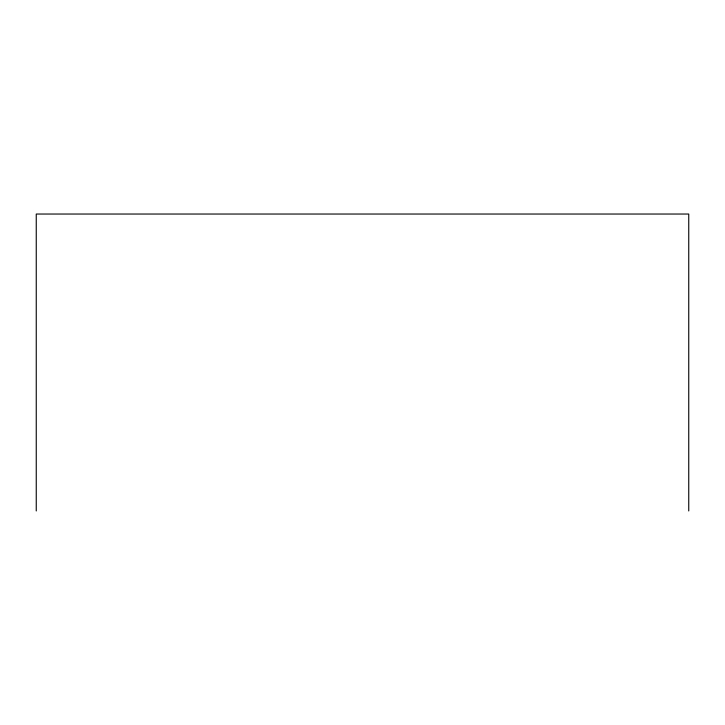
<?xml version="1.0" encoding="UTF-8"?>
<svg xmlns="http://www.w3.org/2000/svg" width="725" height="725" viewBox="0 0 725 725"><rect width="100%" height="100%" fill="white"/><g stroke="black" fill="none" stroke-linecap="round" stroke-linejoin="round"><path stroke-width="1.09" d="M688.75 510.962L688.75 214.038L36.25 214.038L36.25 510.962"/></g></svg>
